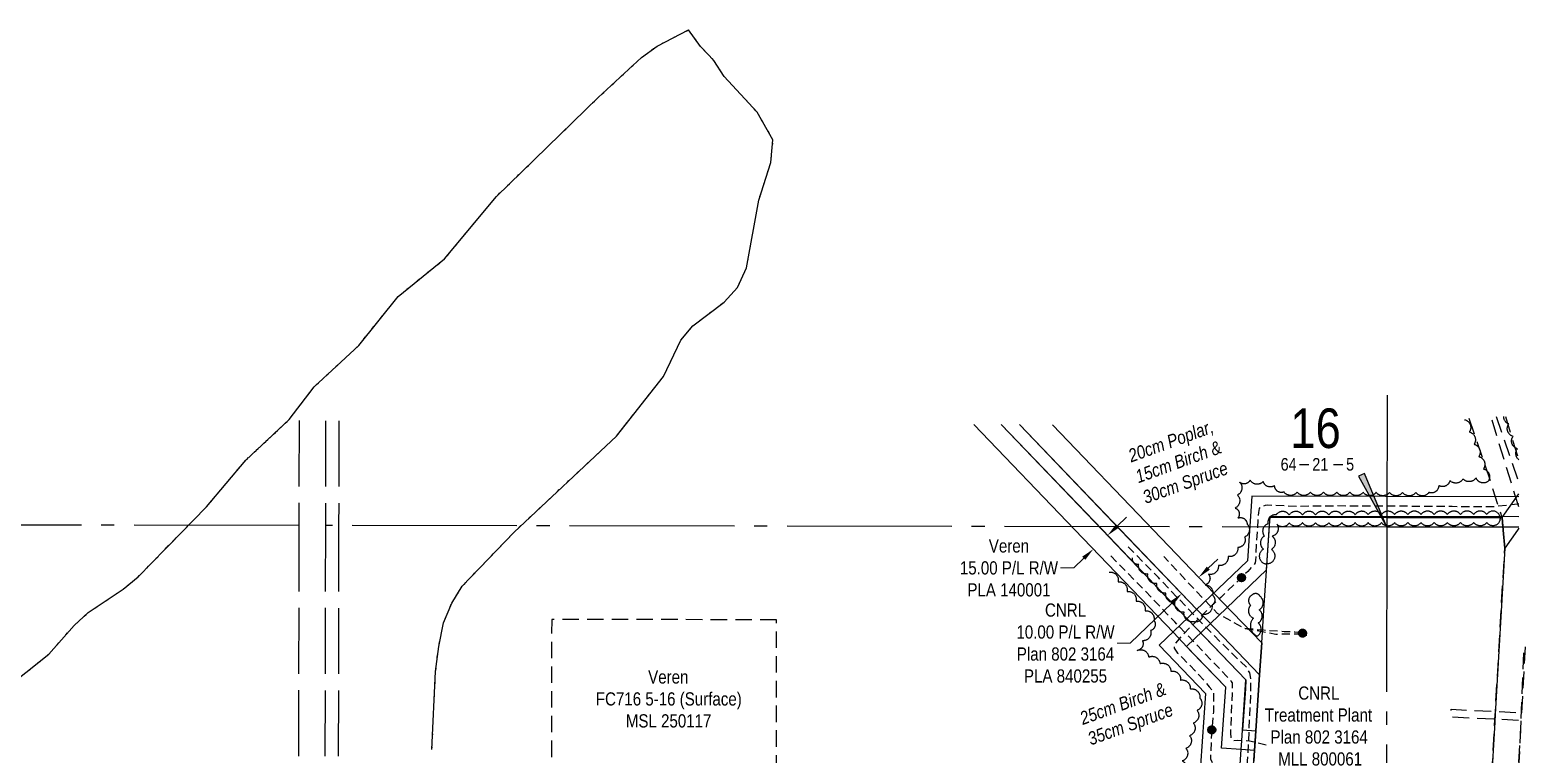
# Model space of a CAD drawing. Extents: x 487965 to 496519, y 6039746 to 6047500.
# Drawn here: x 491597 to 492731, y 6043221 to 6043770 of the extents above; entities that cross this region are included whole.
import ezdxf
from ezdxf.enums import TextEntityAlignment as Align

# ---------------------------------------------------------------- set-up
doc = ezdxf.new("R2010")
doc.units = 0
doc.header["$LTSCALE"] = 5
doc.header["$PDSIZE"] = 0.5
for name, pattern in [('0', [1, 1, 0]), ('foc-ACCESSROAD', [3.75, 2.5, -1.25]), ('foc-FLOWLINE', [3.75, 2.5, -1.25]), ('foc-QUARTERLINE', [33, 25, -3, 2, -3]), ('foc-UNSURVEYED', [12.5, 10, -2.5]), ('foc-WHEELTRACKS', [2, 0.4, -1.6]), ('UG_PIPE', [1.875, 1.25, -0.625])]:
    doc.linetypes.add(name, pattern=pattern)
doc.layers.get('Defpoints').update_dxf_attribs({"color": 9})
for name, color, linetype in [('10', 1, 'Continuous'), ('9', 3, 'Continuous'), ('AS-FENCE', 48, 'foc-FENCE'), ('AS-PIPE-UG', 44, 'UG_PIPE'), ('AS-SYMBOL', 7, 'Continuous'), ('C-RW', 13, 'Continuous'), ('C-WS', 13, 'foc-ACCESSROAD'), ('F-AR', 190, 'foc-ACCESSROAD'), ('F-EZE', 190, 'foc-FLOWLINE'), ('F-RW', 190, 'Continuous'), ('L-QSEC', 8, 'foc-QUARTERLINE'), ('L-SECLBL', 7, 'Continuous'), ('L-USEC', 7, 'foc-UNSURVEYED'), ('T-BUSH', 110, '0'), ('T-BUSH-T', 110, 'Continuous'), ('T-WATER-P3', 160, 'foc-WHEELTRACKS')]:
    doc.layers.add(name, color=color, linetype=linetype)
doc.layers.add('AS-PIPE-AG', color=7, linetype='Continuous', true_color=0x7d00fa)
for name, color, linetype, lineweight in [('C-RW-T', 13, 'Continuous', 9), ('C-WS-T', 13, 'Continuous', 9), ('F-RW-T', 190, 'Continuous', 9), ('F-WS-T', 190, 'Continuous', 9)]:
    doc.layers.add(name, color=color, linetype=linetype, lineweight=lineweight)
doc.styles.add('80CG', font='ARIALN.TTF', dxfattribs={"height": 10})
doc.styles.add('80L', font='ARIALN.TTF', dxfattribs={"height": 10})
doc.styles.add('foc-LtypeFont', font='ARIALN.TTF', dxfattribs={"height": 7.35})
doc.styles.add('SIMPLEX', font='ARIALN.TTF')
doc.linetypes.add('foc-FENCE', pattern='A,10,-1,["X",foc-LtypeFont,S=0.2,R=0,X=-0.625,Y=-0.75],-1.24', length=12.24)
doc.linetypes.add('foc-TOPO-flowdirection-NOLINE', pattern='A,0,[">",foc-LtypeFont,S=0.3,R=0,X=0,Y=-0.945],-20,[">",foc-LtypeFont,S=0.3,R=0,X=0,Y=-0.945],0', length=20)
doc.dimstyles.new('Compass 5 000', dxfattribs={"dimscale": 5, "dimtxt": 9, "dimasz": 2, "dimexe": 0.2, "dimexo": 0.0625, "dimgap": 0.5, "dimtad": 0, "dimtih": 1, "dimtoh": 1, "dimzin": 0, "dimdsep": 46, "dimtxsty": '80CG', "dimcen": 0.1, "dimse1": 1, "dimse2": 1, "dimclrd": 256, "dimclrt": 256, "dimaunit": 1, "dimadec": 4, "dimazin": 0, "dimtfac": 0.06, "dimtofl": 0, "dimtmove": 0, "dimatfit": 1, "dimfxl": 0.2, "dimtolj": 1, "dimtzin": 0, "dimlwd": -1, "dimarcsym": 0})

# ---------------------------------------------------------------- blocks, each defined once
blk = doc.blocks.new('L-SECLBL')
at = {"layer": '9', "color": 7}
for p, q in [((-5.1, -27.8), (-12.3, -27.8)), ((20.7, -27.8), (13.5, -27.8))]:
    blk.add_line(p, q, dxfattribs=at)
at = {"layer": '10', "color": 2, "style": 'SIMPLEX'}
blk.add_attdef('SEC', text='', height=30, dxfattribs=at).set_placement((0, 0), align=Align.MIDDLE)
at = {"layer": '10', "color": 5, "style": '80L'}
blk.add_attdef('TWP', text='', height=9.5, dxfattribs=at).set_placement((-14.4, -27.4), align=Align.MIDDLE_RIGHT)
blk.add_attdef('RGE', text='', height=9.5, dxfattribs=at).set_placement((3.6, -27.4), align=Align.MIDDLE_CENTER)
blk.add_attdef('MER', text='', height=9.5, dxfattribs=at).set_placement((23.2, -27.4), align=Align.MIDDLE_LEFT)
blk = doc.blocks.new('*D51')
at = {"layer": 'C-RW-T', "transparency": 16777216}
for p, q in [((492502, 6043170.7), (492492, 6043171.4)), ((492532, 6043168.7), (492542.6, 6043168))]:
    blk.add_line(p, q, dxfattribs=at)
for points in [[(492502.1, 6043172.4), (492501.9, 6043169.1), (492512, 6043170.1)], [(492532.1, 6043170.4), (492531.9, 6043167.1), (492522, 6043169.4)]]:
    blk.add_solid(points, dxfattribs=at)
at = {"layer": 'Defpoints', "color": 0, "transparency": 16777216}
for p in [(492514.9, 6043212.9), (492524.9, 6043212.2), (492512, 6043170.1)]:
    blk.add_point(p, dxfattribs=at)
at = {"layer": 'C-RW-T', "transparency": 16777216, "insert": (492581.7, 6043168), "char_height": 10, "attachment_point": 5, "style": '80CG'}
blk.add_mtext('\\A1;Veren\\P10.00 P/L R/W\\PPlan 094 1536\\PPLA 071598', dxfattribs=at)
blk = doc.blocks.new('*D55')
at = {"layer": 'C-RW-T', "transparency": 16777216}
for p, q in [((492421.4, 6043393.5), (492428.6, 6043400.4)), ((492396.1, 6043369.3), (492388.5, 6043361.9)), ((492388.5, 6043361.9), (492378.5, 6043361.9))]:
    blk.add_line(p, q, dxfattribs=at)
for points in [[(492420.3, 6043394.7), (492422.6, 6043392.3), (492414.2, 6043386.6)], [(492395, 6043370.5), (492397.3, 6043368.1), (492403.4, 6043376.2)]]:
    blk.add_solid(points, dxfattribs=at)
at = {"layer": 'Defpoints', "color": 0, "transparency": 16777216}
for p in [(492417.1, 6043383.5), (492403.4, 6043376.2), (492406.3, 6043373.2)]:
    blk.add_point(p, dxfattribs=at)
at = {"layer": 'C-RW-T', "transparency": 16777216, "insert": (492339.4, 6043361.9), "char_height": 10, "attachment_point": 5, "style": '80CG'}
blk.add_mtext('\\A1;Veren\\P15.00 P/L R/W\\PPLA 140001 ', dxfattribs=at)
blk = doc.blocks.new('*D56')
at = {"layer": 'Defpoints', "color": 0, "transparency": 16777216}
for p in [(492486.2, 6043351.9), (492470.4, 6043342.4), (492473.3, 6043339.4)]:
    blk.add_point(p, dxfattribs=at)
at = {"layer": 'F-RW-T', "transparency": 16777216}
for p, q in [((492490.6, 6043361.8), (492497.8, 6043368.7)), ((492463.2, 6043335.5), (492431.4, 6043304.9)), ((492431.4, 6043304.9), (492421.4, 6043304.9))]:
    blk.add_line(p, q, dxfattribs=at)
for points in [[(492489.5, 6043363), (492491.8, 6043360.6), (492483.4, 6043354.8)], [(492462, 6043336.7), (492464.3, 6043334.3), (492470.4, 6043342.4)]]:
    blk.add_solid(points, dxfattribs=at)
at = {"layer": 'F-RW-T', "transparency": 16777216, "insert": (492382.3, 6043304.9), "char_height": 10, "attachment_point": 5, "style": '80CG'}
blk.add_mtext('\\A1;CNRL\\P10.00 P/L R/W\\PPlan 802 3164\\PPLA 840255', dxfattribs=at)
blk = doc.blocks.new('RISER')
h = blk.add_hatch(color=255)
h.dxf.hatch_style = 1
edge = h.paths.add_edge_path()
edge.add_arc((0, 0), 0.7, 0, 360)
blk.add_hatch(color=48).paths.add_polyline_path([(0.58, -0.15), (-0.58, -0.15, 0.774597)])
at = {"color": 48}
blk.add_line((-0.58, -0.15), (0.58, -0.15), dxfattribs=at)
blk.add_circle((0, 0), 0.6, dxfattribs=at)

msp = doc.modelspace()

# ---------------------------------------------------------------- hatches: boundary and pattern name
at = {"layer": 'L-SECLBL'}
h = msp.add_hatch(color=256, dxfattribs=at)
h.dxf.hatch_style = 1
h.paths.add_polyline_path([(492609.104, 6043433.604), (492604.49, 6043431.678), (492626.095, 6043392.897)])

# ---------------------------------------------------------------- linework, layer by layer
at = {"layer": 'AS-FENCE', "flags": 128}
for points in [[(492515.89, 6043353.939), (492516.625, 6043354.838), (492515.718, 6043355.543), (492515.038, 6043354.684)], [(492493.77, 6043239.514), (492492.683, 6043239.831), (492492.36, 6043238.696), (492493.443, 6043238.392)]]:
    msp.add_lwpolyline(points, close=True, dxfattribs=at)
at = {"layer": 'AS-PIPE-AG', "flags": 128}
for points in [[(492562.122, 6043312.452), (492562.758, 6043312.431), (492564.018, 6043312.322), (492564.144, 6043312.289), (492564.62, 6043312.204), (492564.583, 6043311.464), (492564.515, 6043311.401)], [(492564.678, 6043313.405), (492564.753, 6043313.443), (492565.088, 6043313.376)], [(492561.938, 6043311.517), (492562.575, 6043311.518), (492565.383, 6043311.382)], [(492561.962, 6043311.046), (492562.658, 6043311.04), (492565.309, 6043310.885)], [(492562.057, 6043312.107), (492562.677, 6043312.037), (492563.224, 6043312.05)]]:
    msp.add_lwpolyline(points, dxfattribs=at)
at = {"layer": 'AS-PIPE-UG', "flags": 128}
for points in [[(492726.123, 6043410.231), (492725.91, 6043410.194), (492719.837, 6043409.698), (492706.468, 6043408.216), (492675.535, 6043408.433), (492636.515, 6043408.714), (492588.247, 6043408.932), (492557.519, 6043408.64), (492535.733, 6043409.481), (492533.796, 6043409.219), (492530.486, 6043408.399), (492529.183, 6043407.05), (492528.712, 6043403.903), (492526.948, 6043379.393), (492526.553, 6043367.667), (492526.195, 6043365.719), (492524.897, 6043364.157), (492520.609, 6043359.344), (492514.555, 6043353.442), (492500.071, 6043339.598), (492484.514, 6043324.76), (492471.475, 6043311.409), (492464.763, 6043303.723), (492464.678, 6043301.111), (492467.353, 6043297.387), (492471.431, 6043293.469), (492488.086, 6043275.857), (492491.184, 6043271.846), (492494.651, 6043268.23), (492494.506, 6043252.879), (492493.467, 6043240.444), (492492.933, 6043235.883), (492492.197, 6043216.989), (492504.321, 6043190.577), (492502.701, 6043160.847), (492501.805, 6043147.342), (492501.378, 6043142.981), (492500.499, 6043130.945), (492500.497, 6043130.947), (492499.475, 6043119.946), (492498.199, 6043115.969), (492496.383, 6043115.381), (492492.79, 6043115.191), (492465.758, 6043114.619), (492426.78, 6043114.835), (492391.646, 6043114.489), (492369.559, 6043114.488), (492333.393, 6043113.906), (492321.513, 6043113.922), (492307.119, 6043113.797), (492294.747, 6043114.098), (492291.486, 6043110.505), (492289.602, 6043106.745), (492288.012, 6043102.301), (492287.377, 6043099.081), (492286.903, 6043092.467), (492286.98, 6043086.096), (492287.515, 6043075.532), (492287.61, 6043057.645), (492287.932, 6043039.62), (492289.173, 6043038.632), (492294.13, 6043038.535), (492295.842, 6043038.388)], [(492534.597, 6043227.384), (492521.763, 6043230.633), (492512.877, 6043230.928), (492509.932, 6043230.808), (492509.465, 6043231.101), (492508.066, 6043233.108), (492507.645, 6043236.868), (492508.985, 6043266.956), (492508.867, 6043270.242), (492508.906, 6043274.832), (492507.942, 6043276.104), (492504.515, 6043279.871), (492465.206, 6043320.922), (492439.237, 6043348.167), (492415.982, 6043371.696)], [(492511.48, 6043090.813), (492514.199, 6043127.107), (492517.307, 6043168.744), (492520.747, 6043219.885), (492522.974, 6043267.699), (492522.983, 6043273.84), (492522.862, 6043278.077), (492522.043, 6043282.255), (492519.66, 6043286.453), (492514.577, 6043291.244), (492487.166, 6043318.453), (492452.811, 6043354.684), (492429.953, 6043377.928)], [(492561.929, 6043311.536), (492558.482, 6043311.675), (492541.866, 6043311.534), (492518.441, 6043315.811), (492497.512, 6043327.459), (492491.61, 6043333.649), (492473.025, 6043353.134), (492456.833, 6043370.687)], [(492561.969, 6043312.824), (492556.177, 6043313.234), (492548.116, 6043313.526), (492532.496, 6043314.615), (492516.695, 6043316.187)]]:
    msp.add_lwpolyline(points, dxfattribs=at)
at = {"layer": 'C-RW'}
for points in [[(492333.561, 6043470.759), (492410.221, 6043390.753), (492474.949, 6043323.194), (492488.776, 6043308.765), (492519.216, 6043277), (492518.758, 6043270.263), (492516.651, 6043239.05), (492526.624, 6043238.391), (492526.114, 6043230.176), (492525.615, 6043223.446), (492515.642, 6043224.119), (492500.684, 6043225.13), (492503.811, 6043271.406), (492477.953, 6043298.39), (492464.113, 6043312.833), (492389.414, 6043390.782), (492312.668, 6043470.877)], [(492507.679, 6043106.256), (492515.642, 6043224.119), (492516.098, 6043230.863), (492516.651, 6043239.05), (492519.215, 6043277), (492474.949, 6043323.194), (492410.252, 6043390.72), (492333.561, 6043470.759)], [(492347.383, 6043470.681), (492424.11, 6043390.662), (492482.168, 6043330.107), (492496.047, 6043315.648), (492529.485, 6043280.729), (492526.626, 6043238.412), (492526.128, 6043230.196), (492525.615, 6043223.446), (492525.06, 6043215.232)], [(492726.187, 6043415.932), (492523.619, 6043416.304), (492520.316, 6043367.417), (492453.348, 6043303.297), (492488.463, 6043266.653), (492484.772, 6043212.022), (492498.72, 6043196.054), (492493.724, 6043122.113), (492279.143, 6043122.496), (492279.155, 6043032.294), (492307.136, 6043032.304), (492307.134, 6043047.296), (492294.145, 6043047.291), (492294.137, 6043107.477), (492507.736, 6043107.095), (492515.642, 6043224.119), (492500.684, 6043225.13), (492503.811, 6043271.406), (492474.1, 6043302.411), (492534.882, 6043360.608), (492537.631, 6043401.286), (492726.164, 6043400.94)], [(492726.095, 6043392.024), (492725.115, 6043390.572), (492715.538, 6043377.049), (492714.344, 6043390.589), (492713.504, 6043400.123), (492726.135, 6043418.172)]]:
    msp.add_lwpolyline(points, dxfattribs=at)
at = {"layer": 'C-WS', "flags": 128}
msp.add_lwpolyline([(492163.107, 6043322.591), (491992.495, 6043322.869), (491992.145, 6043107.801), (492162.756, 6043107.523)], close=True, dxfattribs=at)
at = {"layer": 'F-AR', "flags": 128}
for points in [[(492725.11, 6042749.324), (492722.689, 6042751.611), (492700.649, 6042772.431), (492692.31, 6042809.187), (492685.204, 6042840.504), (492682.686, 6042851.602), (492690.247, 6042960.432), (492690.444, 6042963.299), (492691.845, 6042983.587), (492692.523, 6042993.481), (492694.215, 6043018.552), (492698.311, 6043078.362), (492699.909, 6043096.244), (492700.019, 6043098.405), (492700.345, 6043104.739), (492704.41, 6043181.626), (492705.412, 6043199.607), (492708.095, 6043247.087), (492708.434, 6043253.072), (492715.539, 6043377.037), (492714.153, 6043392.764), (492713.504, 6043400.123), (492706.478, 6043422.435), (492688.04, 6043476.763)], [(492709.127, 6043476.814), (492726.148, 6043426.648)], [(492730.962, 6043302.039), (492725.167, 6043198.517), (492725.115, 6043197.578), (492724.161, 6043180.537), (492724.109, 6043179.599), (492719.915, 6043104.653), (492719.492, 6043097.097), (492719.293, 6043094.16), (492718.124, 6043076.913), (492714.073, 6043017.124), (492712.42, 6042992.039), (492711.761, 6042982.042), (492710.342, 6042961.917), (492710.109, 6042958.615), (492708.535, 6042935.385), (492702.963, 6042853.182), (492718.919, 6042782.855), (492725.152, 6042776.967)]]:
    msp.add_lwpolyline(points, dxfattribs=at)
at = {"layer": 'F-EZE', "flags": 128}
for points in [[(492726.12, 6043408.32), (492723.47, 6043416.922), (492721.778, 6043422.417), (492705.053, 6043476.804)], [(492716.003, 6043476.831), (492726.174, 6043443.794)], [(492725.65, 6043101.467), (492721.778, 6043101.63), (492721.904, 6043104.644), (492725.041, 6043179.502), (492725.795, 6043197.508), (492730.175, 6043302.039)], [(492725.871, 6043246.224), (492707.773, 6043247.103), (492674.66, 6043248.7), (492674.948, 6043254.688), (492708.112, 6043253.088), (492725.881, 6043252.232)]]:
    msp.add_lwpolyline(points, dxfattribs=at)
at = {"layer": 'F-RW'}
msp.add_lwpolyline([(492372.442, 6043470.539), (492448.996, 6043390.701), (492495.122, 6043342.603), (492508.967, 6043328.165), (492531.129, 6043305.054), (492529.485, 6043280.729), (492495.985, 6043315.713), (492482.168, 6043330.107), (492424.048, 6043390.727), (492347.383, 6043470.681)], dxfattribs=at)
at = {"layer": 'F-RW', "flags": 128}
msp.add_lwpolyline([(492700.23, 6043102.562), (492699.964, 6043096.853), (492517.076, 6043097.088), (492517.7, 6043106.309), (492525.615, 6043223.446), (492526.624, 6043238.391), (492529.485, 6043280.729), (492531.129, 6043305.054), (492532.813, 6043329.98), (492534.825, 6043359.768), (492536.921, 6043390.789), (492537.574, 6043400.446), (492626.262, 6043400.283), (492713.504, 6043400.123), (492714.307, 6043390.589), (492715.507, 6043377.038), (492708.311, 6043250.91), (492707.973, 6043244.925), (492705.291, 6043197.464), (492704.29, 6043179.483), (492700.23, 6043102.562)], close=True, dxfattribs=at)
at = {"layer": 'L-QSEC'}
for p, q in [((492626.248, 6043492.899), (492626.095, 6043392.897)), ((491800.706, 6043394.09), (491030.063, 6043395.165)), ((492626.095, 6043392.897), (491820.823, 6043394.061)), ((492626.095, 6043392.897), (492624.861, 6042588.808)), ((492726.096, 6043392.753), (492626.095, 6043392.897))]:
    msp.add_line(p, q, dxfattribs=at)
at = {"layer": 'L-SECLBL', "flags": 128}
msp.add_lwpolyline([(492609.104, 6043433.604), (492604.49, 6043431.678), (492626.095, 6043392.897)], close=True, dxfattribs=at)
at = {"layer": 'L-USEC'}
for p, q in [((491800.843, 6043473.766), (491800.706, 6043394.09)), ((491820.959, 6043473.653), (491820.823, 6043394.056)), ((491831.022, 6043473.596), (491830.886, 6043394.038)), ((491800.706, 6043394.09), (491799.345, 6042600.036)), ((491820.823, 6043394.056), (491819.462, 6042600.002)), ((491830.886, 6043394.038), (491829.525, 6042599.985))]:
    msp.add_line(p, q, dxfattribs=at)
at = {"layer": 'T-BUSH', "flags": 128}
for points in [[(492685.101, 6043474.408, -0.52056705), (492688.677, 6043465.075, -0.52056705), (492692.254, 6043455.742, -0.52056705), (492695.83, 6043446.409, -0.52056705), (492699.406, 6043437.076, -0.52056705), (492702.982, 6043427.743, -0.52056705), (492693.71, 6043430.374, -0.52056705), (492683.841, 6043429.575, -0.52056705), (492673.93, 6043428.277, -0.52056705), (492665.458, 6043424.444, -0.52056705), (492658.02, 6043419.173, -0.52056705), (492648.026, 6043419.208, -0.52056705), (492638.031, 6043419.243, -0.52056705), (492628.036, 6043419.278, -0.52056705), (492618.041, 6043419.314, -0.52056705), (492608.047, 6043419.349, -0.52056705), (492598.052, 6043419.384, -0.52056705), (492588.057, 6043419.419, -0.52056705), (492578.062, 6043419.454, -0.52056705), (492568.068, 6043419.489, -0.52056705), (492558.073, 6043419.525, -0.52056705), (492548.078, 6043419.56, -0.52056705), (492540.891, 6043424.397, -0.52056705), (492532.289, 6043427.512, -0.52056705), (492522.354, 6043428.598, -0.52056705), (492514.38, 6043427.082, -0.52056705), (492512.686, 6043417.232, -0.52056705), (492510.993, 6043407.381, -0.52056705), (492513.063, 6043399.79, -0.52056705), (492520.08, 6043395.197, -0.52056705), (492518.206, 6043385.38, -0.52056705), (492512.973, 6043377.432, -0.52056705), (492505.616, 6043370.666, -0.52056705), (492498.26, 6043363.899, -0.52056705), (492490.904, 6043357.133, -0.52056705), (492488.163, 6043348.999, -0.52056705), (492493.764, 6043341.334, -0.52056705), (492493.44, 6043333.716, -0.52056705), (492486.299, 6043326.724, -0.52056705), (492479.182, 6043321.149, -0.52056705), (492472.293, 6043328.391, -0.52056705), (492465.403, 6043335.632, -0.52056705), (492458.514, 6043342.873, -0.52056705), (492451.625, 6043350.114, -0.52056705), (492444.736, 6043357.355, -0.52056705), (492437.846, 6043364.597, -0.52056705), (492433.167, 6043369.515, -0.52056705)], [(492726.174, 6043444.029, -0.39620835), (492725.123, 6043452.319, -0.52056705), (492721.868, 6043461.77, -0.52056705), (492718.613, 6043471.22, -0.36838339), (492714.893, 6043476.828, -0.36838339)], [(492711.942, 6043399.518, 0.77783577), (492701.941, 6043402.496, 0.52056705), (492691.946, 6043402.475, 0.52056705), (492681.951, 6043402.455, 0.52056705), (492671.957, 6043402.434, 0.52056705), (492661.962, 6043402.414, 0.52056705), (492651.967, 6043402.393, 0.52056705), (492641.972, 6043402.373, 0.52056705), (492631.978, 6043402.352, 0.52056705), (492621.983, 6043402.332, 0.52056705), (492611.988, 6043402.311, 0.52056705), (492601.993, 6043402.291, 0.52056705), (492591.998, 6043402.27, 0.52056705), (492582.004, 6043402.25, 0.52056705), (492572.009, 6043402.229, 0.52056705), (492562.014, 6043402.209, 0.52056705), (492552.019, 6043402.188, 0.52056705), (492542.024, 6043402.168, 0.52056705), (492535.974, 6043395.429, 0.52056705), (492533.124, 6043386.112, 0.52056705), (492532.514, 6043376.136, 0.75779571), (492534.835, 6043364.963, 0.52056705)], [(492711.942, 6043399.518, -0.77783577), (492701.953, 6043396.499, -0.52056705), (492691.959, 6043396.479, -0.52056705), (492681.964, 6043396.458, -0.52056705), (492671.969, 6043396.437, -0.52056705), (492661.974, 6043396.417, -0.52056705), (492651.979, 6043396.396, -0.52056705), (492641.985, 6043396.376, -0.52056705), (492631.99, 6043396.355, -0.52056705), (492621.995, 6043396.335, -0.52056705), (492612, 6043396.314, -0.52056705), (492602.005, 6043396.294, -0.52056705), (492592.011, 6043396.273, -0.52056705), (492582.016, 6043396.253, -0.52056705), (492572.021, 6043396.232, -0.52056705), (492562.026, 6043396.212, -0.52056705), (492552.032, 6043396.191, -0.52056705), (492542.665, 6043395.101, -0.52056705), (492539.125, 6043385.986, -0.52056705), (492538.515, 6043376.01, -0.75347529), (492534.835, 6043364.963, -0.52056705)], [(492415.429, 6043358.744, -0.52056705), (492422.225, 6043351.416, -0.52056705), (492429.022, 6043344.088, -0.52056705), (492435.818, 6043336.759, -0.52056705), (492442.615, 6043329.431, -0.52056705), (492449.412, 6043322.103, -0.52056705), (492446.891, 6043314.459, -0.52056705), (492440.607, 6043306.687, -0.52056705), (492436.774, 6043299.364, -0.52056705), (492445.405, 6043294.325, -0.52056705), (492454.037, 6043289.286, -0.52056705), (492462.187, 6043283.597, -0.52056705), (492469.532, 6043276.818, -0.52056705), (492476.877, 6043270.039, -0.52056705), (492484.222, 6043263.26, -0.52056705), (492482.097, 6043253.855, -0.52056705), (492479.294, 6043244.261, -0.52056705), (492476.491, 6043234.667, -0.52056705), (492473.689, 6043225.074, -0.52056705), (492470.886, 6043215.48, -0.52056705), (492472.613, 6043206.113, -0.52056705), (492476.359, 6043196.846, -0.52056705), (492480.104, 6043187.58, -0.52056705), (492483.85, 6043178.313, -0.52056705), (492482.308, 6043168.985, -0.52056705), (492478.78, 6043159.634, -0.52056705), (492475.251, 6043150.283, -0.52056705), (492471.723, 6043140.931, -0.52056705), (492468.194, 6043131.58, -0.52056705), (492463.061, 6043124.553, -0.52056705), (492453.066, 6043124.565, -0.52056705), (492443.071, 6043124.577, -0.52056705), (492433.076, 6043124.589, -0.52056705), (492423.082, 6043124.601, -0.52056705), (492413.087, 6043124.613, -0.52056705), (492403.092, 6043124.625, -0.52056705), (492393.097, 6043124.637, -0.52056705), (492383.102, 6043124.649, -0.52056705), (492373.108, 6043124.661, -0.52056705), (492363.113, 6043124.673, -0.52056705), (492353.118, 6043124.685, -0.52056705), (492343.123, 6043124.697, -0.52056705), (492333.128, 6043124.709, -0.52056705), (492323.134, 6043124.721, -0.52056705), (492313.139, 6043124.733, -0.52056705), (492303.144, 6043124.745, -0.52056705), (492293.665, 6043127.868, -0.52056705), (492284.201, 6043131.081, -0.52056705), (492274.737, 6043134.295, -0.52056705), (492268.459, 6043128.418, -0.52056705), (492266.259, 6043119.708, -0.52056705), (492270.028, 6043110.451, -0.52056705), (492271.977, 6043101.089, -0.52056705), (492263.089, 6043099.552, -0.52056705), (492253.095, 6043099.458, -0.52056705), (492243.101, 6043099.363, -0.52056705), (492233.106, 6043099.269, -0.52056705), (492223.112, 6043099.175, -0.52056705), (492213.118, 6043099.08, -0.52056705), (492203.586, 6043098.99, -0.52056705)]]:
    msp.add_lwpolyline(points, format="xyb", dxfattribs=at)
msp.add_lwpolyline([(492527.723, 6043310.263, 0.52056705), (492528.513, 6043320.227, 0.52056705), (492529.303, 6043330.19, 0.52056705), (492530.093, 6043340.154, 0.52056705), (492523.833, 6043341.436, 0.52056705), (492522.705, 6043333.585, 0.52056705), (492524.808, 6043323.814, 0.52056705)], format="xyb", close=True, dxfattribs=at)
at = {"layer": 'T-WATER-P3', "flags": 128}
for points in [[(491464.06, 6043237.302), (491491.595, 6043231.131), (491511.221, 6043230.59), (491529.684, 6043232.972), (491544.236, 6043238.728), (491556.226, 6043248.716), (491576.061, 6043268.709), (491610.938, 6043296.425), (491630.174, 6043318.239), (491640.896, 6043328.09), (491667.383, 6043345.756), (491678.756, 6043355.224), (491730.703, 6043408.311), (491760.365, 6043443.591), (491793.245, 6043474.498), (491812.217, 6043499.204), (491846.141, 6043530.797), (491875.921, 6043567.873), (491911.308, 6043596.533), (491950.624, 6043643.8), (492027.883, 6043718.919), (492060.623, 6043749.229), (492072.568, 6043757.897), (492096.353, 6043770.119)], [(491901.669, 6043224.104), (491904.447, 6043283.473), (491906.765, 6043302.435), (491910.367, 6043320.212), (491916.637, 6043335.137), (491924.701, 6043348.08), (491963.93, 6043389.163), (492041.588, 6043461.866), (492077.23, 6043507.093), (492090.412, 6043534.64), (492099.551, 6043545.564), (492123.408, 6043563.681), (492133.451, 6043574.694), (492140.381, 6043589.596), (492149.554, 6043640.881), (492158.782, 6043669.479), (492160.38, 6043686.749), (492148.469, 6043707.71), (492123.391, 6043734.68), (492115.576, 6043747.018), (492105.359, 6043757.631), (492096.353, 6043770.119)], [(491700.73, 6043377.68), (491730.703, 6043408.311), (491760.365, 6043443.591), (491792.517, 6043473.813)], [(491901.669, 6043224.104), (491904.447, 6043283.473), (491906.765, 6043302.435), (491910.367, 6043320.212), (491916.637, 6043335.137), (491924.701, 6043348.08), (491963.93, 6043389.163), (492041.588, 6043461.866), (492049.858, 6043472.36)]]:
    msp.add_lwpolyline(points, dxfattribs=at)
at = {"layer": 'T-WATER-P3', "linetype": 'foc-TOPO-flowdirection-NOLINE', "flags": 128}
for points in [[(491464.06, 6043237.302), (491491.595, 6043231.131), (491511.221, 6043230.59), (491529.684, 6043232.972), (491544.236, 6043238.728), (491556.226, 6043248.716), (491576.061, 6043268.709), (491610.938, 6043296.425), (491630.174, 6043318.239), (491640.896, 6043328.09), (491667.383, 6043345.756), (491678.756, 6043355.224), (491730.703, 6043408.311), (491760.365, 6043443.591), (491793.245, 6043474.498), (491812.217, 6043499.204), (491846.141, 6043530.797), (491875.921, 6043567.873), (491911.308, 6043596.533), (491950.624, 6043643.8), (492027.883, 6043718.919), (492060.623, 6043749.229), (492072.568, 6043757.897), (492096.353, 6043770.119)], [(491901.669, 6043224.104), (491904.447, 6043283.473), (491906.765, 6043302.435), (491910.367, 6043320.212), (491916.637, 6043335.137), (491924.701, 6043348.08), (491963.93, 6043389.163), (492041.588, 6043461.866), (492077.23, 6043507.093), (492090.412, 6043534.64), (492099.551, 6043545.564), (492123.408, 6043563.681), (492133.451, 6043574.694), (492140.381, 6043589.596), (492149.554, 6043640.881), (492158.782, 6043669.479), (492160.38, 6043686.749), (492148.469, 6043707.71), (492123.391, 6043734.68), (492115.576, 6043747.018), (492105.359, 6043757.631), (492096.353, 6043770.119)], [(491700.73, 6043377.68), (491730.703, 6043408.311), (491760.365, 6043443.591), (491792.517, 6043473.813)], [(491901.669, 6043224.104), (491904.447, 6043283.473), (491906.765, 6043302.435), (491910.367, 6043320.212), (491916.637, 6043335.137), (491924.701, 6043348.08), (491963.93, 6043389.163), (492041.588, 6043461.866), (492049.858, 6043472.36)]]:
    msp.add_lwpolyline(points, dxfattribs=at)

# ---------------------------------------------------------------- block references
at = {"layer": 'AS-SYMBOL', "xscale": 4.997405249999797, "yscale": 4.997405249999797, "zscale": 4.997405249999797}
for p in [(492515.833, 6043354.557), (492562.119, 6043312.456), (492493.232, 6043239.087)]:
    msp.add_blockref('RISER', p, dxfattribs=at)
at = {"layer": 'L-SECLBL'}
msp.add_blockref('L-SECLBL', (492572.006, 6043467.941), dxfattribs=at).add_auto_attribs({'SEC': '16', 'TWP': '64', 'RGE': '21', 'MER': '5'})

# ---------------------------------------------------------------- texts
at = {"layer": 'C-WS-T', "insert": (492025.459, 6043284.228), "char_height": 9.99479, "attachment_point": 1, "style": '80L'}
msp.add_mtext_dynamic_manual_height_columns('\\pi40.22002;Veren\\P\\pi0.53062;FC716 5-16 (Surface)\\P\\pi23.29842;MSL 250117', width=110.13125, gutter_width=49.974, heights=[0], dxfattribs=at)
at = {"layer": 'F-WS-T', "insert": (492524.702, 6043272.012), "char_height": 9.99481, "attachment_point": 1, "style": '80L'}
msp.add_mtext_dynamic_manual_height_columns('\\pi34.20074;CNRL\\P\\pi8.73647;Treatment Plant\\P\\pi13.08619;Plan 802 3164\\P\\pi18.94604;MLL 800061', width=98.58362, gutter_width=49.974, heights=[0], dxfattribs=at)
at = {"layer": 'T-BUSH-T', "char_height": 9.99481, "attachment_point": 1, "rotation": 20, "style": '80L'}
for s, insert in [('\\pi4.31788;{\\fArial Narrow|b0|i1|c0|p34;20cm Poplar,\\P\\pi4.02472;15cm Birch & \\P\\pi3.85768;30cm Spruce}', (492424.719, 6043449.826)), ('\\pi3.51339;{\\fArial Narrow|b0|i1|c0|p34;25cm Birch & \\P\\pi3.85768;35cm Spruce}', (492388.753, 6043250.936))]:
    msp.add_mtext_dynamic_manual_height_columns(s, width=74.26335, gutter_width=49.974, heights=[0], dxfattribs=dict(at, insert=insert))

# ---------------------------------------------------------------- dimensions: what is measured, and where the dimension line sits
at = {"layer": 'C-RW-T'}
for base, p1, p2, angle, text, picture, middle in [((492403.367, 6043376.222), (492417.139, 6043383.534), (492406.307, 6043373.154), 223.780425, 'Veren\\P15.00 P/L R/W\\PPLA 140001 ', '*D55', (492339.371, 6043361.934)), ((492511.979, 6043170.068), (492524.899, 6043212.211), (492514.867, 6043212.888), 176.141624, 'Veren\\P10.00 P/L R/W\\PPlan 094 1536\\PPLA 071598', '*D51', (492581.724, 6043168.001))]:
    dim = msp.add_linear_dim(base=base, p1=p1, p2=p2, angle=angle, text=text, dimstyle='Compass 5 000', dxfattribs=at)
    dim.commit()
    dim.dimension.update_dxf_attribs({"geometry": picture, "text_midpoint": middle, "dimtype": 161})
at = {"layer": 'F-RW-T'}
dim = msp.add_linear_dim(base=(492470.412, 6043342.381), p1=(492486.245, 6043351.86), p2=(492473.262, 6043339.409), angle=223.80092, text='CNRL\\P10.00 P/L R/W\\PPlan 802 3164\\PPLA 840255', dimstyle='Compass 5 000', dxfattribs=at)
dim.commit()
dim.dimension.update_dxf_attribs({"geometry": '*D56', "text_midpoint": (492382.293, 6043304.949), "dimtype": 161})

doc.saveas('drawing.dxf')
